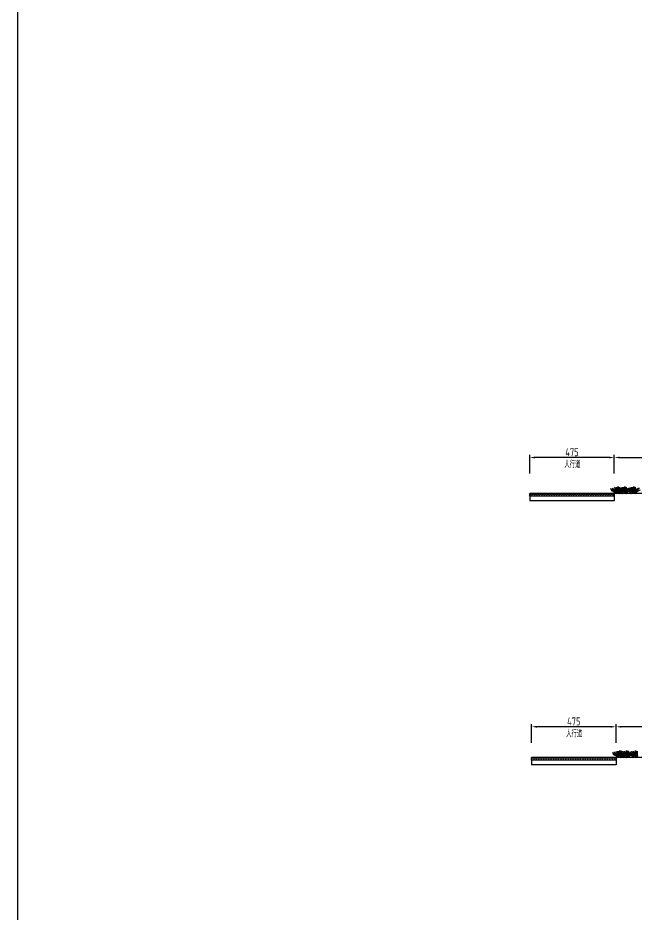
# Model space of a CAD drawing. Header units: millimetres. Extents: x -29538 to 115583, y -232866 to 15404.
# Drawn here: x -3643 to -170, y 5327 to 10366 of the extents above; entities that cross this region are included whole.
import ezdxf
from ezdxf.enums import TextEntityAlignment as Align

# ---------------------------------------------------------------- set-up
doc = ezdxf.new("R2010")
doc.units = ezdxf.units.MM
doc.header["$LTSCALE"] = 10
doc.header["$MEASUREMENT"] = 0
for name, color, linetype in [('3', 3, 'Continuous'), ('填充', 8, 'Continuous'), ('文字', 7, 'Continuous'), ('标注', 4, 'Continuous'), ('轮廓线', 1, 'Continuous')]:
    doc.layers.add(name, color=color, linetype=linetype)
doc.styles.get("Standard").update_dxf_attribs({"font": 'gbenor.shx', "width": 0.75, "bigfont": 'gbcbig.shx'})
doc.dimstyles.new('150', dxfattribs={"dimscale": 15, "dimtxt": 3, "dimasz": 2, "dimexe": 1, "dimexo": 1, "dimgap": 0.5, "dimtad": 1, "dimdec": 1, "dimdsep": 46, "dimtxsty": 'Standard', "dimcen": 0.5, "dimadec": 0, "dimazin": 0, "dimtfac": 1, "dimtdec": 1, "dimtofl": 0, "dimtmove": 2, "dimatfit": 3, "dimfxl": 0, "dimtolj": 1, "dimtzin": 0, "dimarcsym": 0})

# ---------------------------------------------------------------- blocks, each defined once
blk = doc.blocks.new('*D107')
at = {"layer": 'Defpoints', "color": 0}
for p in [(-282.1, 6380.1), (-282.1, 6206.8), (67.9, 6231.8)]:
    blk.add_point(p, dxfattribs=at)
at = {"layer": '标注', "color": 0, "lineweight": -2}
for p, q in [((-282.1, 6290.1), (-282.1, 6395.1)), ((37.9, 6380.1), (-252.1, 6380.1)), ((67.9, 6290.1), (67.9, 6395.1))]:
    blk.add_line(p, q, dxfattribs=at)
at = {"layer": '标注', "color": 0}
for points in [[(-252.1, 6385.1), (-252.1, 6375.1), (-282.1, 6380.1)], [(37.9, 6385.1), (37.9, 6375.1), (67.9, 6380.1)]]:
    blk.add_solid(points, dxfattribs=at)
at = {"layer": '标注', "color": 0, "insert": (-107.1, 6410.1), "char_height": 45, "attachment_point": 5}
blk.add_mtext('\\A1;B', dxfattribs=at)
blk = doc.blocks.new('*D108')
at = {"layer": 'Defpoints', "color": 0}
for p in [(-757.1, 6380.1), (-757.1, 6206.8), (-282.1, 6206.8)]:
    blk.add_point(p, dxfattribs=at)
at = {"layer": '标注', "color": 0, "lineweight": -2}
for p, q in [((-757.1, 6290.1), (-757.1, 6395.1)), ((-312.1, 6380.1), (-727.1, 6380.1)), ((-282.1, 6290.1), (-282.1, 6395.1))]:
    blk.add_line(p, q, dxfattribs=at)
at = {"layer": '标注', "color": 0}
for points in [[(-727.1, 6385.1), (-727.1, 6375.1), (-757.1, 6380.1)], [(-312.1, 6385.1), (-312.1, 6375.1), (-282.1, 6380.1)]]:
    blk.add_solid(points, dxfattribs=at)
at = {"layer": '标注', "color": 0, "insert": (-519.6, 6410.1), "char_height": 45, "attachment_point": 5}
blk.add_mtext('\\A1;475', dxfattribs=at)
blk = doc.blocks.new('*D129')
at = {"layer": 'Defpoints', "color": 0}
for p in [(-767.1, 7894), (-767.1, 7691), (-292.1, 7691)]:
    blk.add_point(p, dxfattribs=at)
at = {"layer": '标注', "color": 0, "lineweight": -2}
for p, q in [((-767.1, 7804), (-767.1, 7909)), ((-322.1, 7894), (-737.1, 7894)), ((-292.1, 7804), (-292.1, 7909))]:
    blk.add_line(p, q, dxfattribs=at)
at = {"layer": '标注', "color": 0}
for points in [[(-737.1, 7899), (-737.1, 7889), (-767.1, 7894)], [(-322.1, 7899), (-322.1, 7889), (-292.1, 7894)]]:
    blk.add_solid(points, dxfattribs=at)
at = {"layer": '标注', "color": 0, "insert": (-529.6, 7924), "char_height": 45, "attachment_point": 5}
blk.add_mtext('\\A1;475', dxfattribs=at)
blk = doc.blocks.new('*D131')
at = {"layer": 'Defpoints', "color": 0}
for p in [(57.9, 7894), (-292.1, 7691), (57.9, 7691)]:
    blk.add_point(p, dxfattribs=at)
at = {"layer": '标注', "color": 0, "lineweight": -2}
for p, q in [((-292.1, 7804), (-292.1, 7909)), ((-262.1, 7894), (27.9, 7894)), ((57.9, 7804), (57.9, 7909))]:
    blk.add_line(p, q, dxfattribs=at)
at = {"layer": '标注', "color": 0}
for points in [[(-262.1, 7899), (-262.1, 7889), (-292.1, 7894)], [(27.9, 7899), (27.9, 7889), (57.9, 7894)]]:
    blk.add_solid(points, dxfattribs=at)
at = {"layer": '标注', "color": 0, "insert": (-117.1, 7924), "char_height": 45, "attachment_point": 5}
blk.add_mtext('\\A1;B', dxfattribs=at)

msp = doc.modelspace()

# ---------------------------------------------------------------- hatches: boundary and pattern name
at = {"layer": '填充'}
h = msp.add_hatch(dxfattribs=at)
h.set_pattern_fill('ANGLE', color=256, scale=50, style=0)
h.set_pattern_definition([(7e-15, (-10, 3041.175), (0, 13.75), [10, -3.75]), (90, (-10, 3041.175), (-13.75, 8e-16), [10, -3.75])])
h.paths.add_polyline_path([(-767.13, 7691.02), (-767.13, 7676.02), (-292.13, 7676.02), (-292.13, 7691.02)])
h = msp.add_hatch(dxfattribs=at)
h.set_pattern_fill('ANGLE', color=256, scale=50, style=0)
h.set_pattern_definition([(7e-15, (0, 1556.967), (0, 13.75), [10, -3.75]), (90, (0, 1556.967), (-13.75, 8e-16), [10, -3.75])])
h.paths.add_polyline_path([(-757.13, 6206.81), (-757.13, 6191.81), (-282.13, 6191.81), (-282.13, 6206.81)])

# ---------------------------------------------------------------- linework, layer by layer
for p, q in [((-292.13, 7676.02), (-767.13, 7676.02)), ((-292.13, 7651.02), (-767.13, 7651.02)), ((-282.13, 6191.81), (-757.13, 6191.81)), ((-282.13, 6166.81), (-757.13, 6166.81))]:
    msp.add_line(p, q)
msp.add_lwpolyline([(-3642.81, 15404.42), (5321.54, 15404.42), (5321.54, -4750.7), (-3642.81, -4750.7)], close=True)
at = {"layer": '3', "color": 9}
for points in [[(-281.08, 7700.23, -0.013375), (-312.43, 7717.76, -0.001492), (-280.69, 7708.01, -0.302407), (-274.79, 7700.76, 0.1063996), (-293.39, 7725.23, -0.2267195), (-273.43, 7706.2, -0.091203), (-270.26, 7730.9, -0.074282), (-269.06, 7703.91)], [(-309.67, 7710.02, -0.0394978), (-297.97, 7704.35, -0.232087), (-286, 7690.19, 0.1911867), (-304.59, 7721.57, -0.2267195), (-284.64, 7702.54, -0.091203), (-281.46, 7727.23, -0.1239074), (-282.95, 7689.4, -0.0624947), (-277.16, 7707.32)], [(-290.51, 7710.02, -0.0394978), (-278.8, 7704.35, -0.232087), (-266.83, 7690.19, 0.1911867), (-285.42, 7721.57, -0.2267195), (-265.47, 7702.54, -0.091203), (-262.3, 7727.23, -0.1239074), (-263.79, 7689.4, -0.0624947), (-257.99, 7707.32)], [(-243.32, 7700.23, -0.013375), (-274.67, 7717.76, -0.001492), (-242.93, 7708.01, -0.302407), (-237.03, 7700.76, 0.1063996), (-255.63, 7725.23, -0.2267195), (-235.67, 7706.2, -0.091203), (-232.5, 7730.9, -0.074282), (-231.3, 7703.91)], [(-271.91, 7710.02, -0.0394978), (-260.21, 7704.35, -0.232087), (-248.24, 7690.19, 0.1911867), (-266.83, 7721.57, -0.2267195), (-246.88, 7702.54, -0.091203), (-243.7, 7727.23, -0.1239074), (-245.2, 7689.4, -0.0624947), (-239.4, 7707.32)], [(-235.1, 7710.85, 0.0394978), (-246.8, 7705.18, 0.232087), (-258.77, 7691.02, -0.1911867), (-240.18, 7722.4, 0.2267195), (-260.13, 7703.37, 0.091203), (-263.31, 7728.07, 0.1239074), (-261.82, 7690.23, 0.0624947), (-267.61, 7708.16)], [(-252.75, 7710.02, -0.0394978), (-241.04, 7704.35, -0.232087), (-229.07, 7690.19, 0.1911867), (-247.67, 7721.57, -0.2267195), (-227.71, 7702.54, -0.091203), (-224.54, 7727.23, -0.1239074), (-226.03, 7689.4, -0.0624947), (-220.23, 7707.32)], [(-197.34, 7710.85, 0.0394978), (-209.04, 7705.18, 0.232087), (-221.01, 7691.02, -0.1911867), (-202.42, 7722.4, 0.2267195), (-222.37, 7703.37, 0.091203), (-225.55, 7728.07, 0.1239074), (-224.06, 7690.23, 0.0624947), (-229.85, 7708.16)], [(-192.81, 7700.23, -0.013375), (-224.16, 7717.76, -0.001492), (-192.41, 7708.01, -0.302407), (-186.52, 7700.76, 0.1063996), (-205.11, 7725.23, -0.2267195), (-185.16, 7706.2, -0.091203), (-181.98, 7730.9, -0.074282), (-180.79, 7703.91)], [(-221.4, 7710.02, -0.0394978), (-209.69, 7704.35, -0.232087), (-197.73, 7690.19, 0.1911867), (-216.32, 7721.57, -0.2267195), (-196.36, 7702.54, -0.091203), (-193.19, 7727.23, -0.1239074), (-194.68, 7689.4, -0.0624947), (-188.89, 7707.32)], [(-202.23, 7710.02, -0.0394978), (-190.53, 7704.35, -0.232087), (-178.56, 7690.19, 0.1911867), (-197.15, 7721.57, -0.2267195), (-177.2, 7702.54, -0.091203), (-174.02, 7727.23, -0.1239074), (-175.51, 7689.4, -0.0624947), (-169.72, 7707.32)], [(-146.82, 7710.85, 0.0394978), (-158.53, 7705.18, 0.232087), (-170.5, 7691.02, -0.1911867), (-151.91, 7722.4, 0.2267195), (-171.86, 7703.37, 0.091203), (-175.03, 7728.07, 0.1239074), (-173.54, 7690.23, 0.0624947), (-179.34, 7708.16)], [(-271.08, 6216.02, -0.013375), (-302.43, 6233.55, -0.001492), (-270.69, 6223.81, -0.302407), (-264.79, 6216.56, 0.1063996), (-283.39, 6241.02, -0.2267195), (-263.43, 6221.99, -0.091203), (-260.26, 6246.69, -0.074282), (-259.06, 6219.7)], [(-299.67, 6225.81, -0.0394978), (-287.97, 6220.14, -0.232087), (-276, 6205.98, 0.1911867), (-294.59, 6237.36, -0.2267195), (-274.64, 6218.33, -0.091203), (-271.46, 6243.02, -0.1239074), (-272.95, 6205.19, -0.0624947), (-267.16, 6223.11)], [(-280.51, 6225.81, -0.0394978), (-268.8, 6220.14, -0.232087), (-256.83, 6205.98, 0.1911867), (-275.42, 6237.36, -0.2267195), (-255.47, 6218.33, -0.091203), (-252.3, 6243.02, -0.1239074), (-253.79, 6205.19, -0.0624947), (-247.99, 6223.11)], [(-233.32, 6216.02, -0.013375), (-264.67, 6233.55, -0.001492), (-232.93, 6223.81, -0.302407), (-227.03, 6216.56, 0.1063996), (-245.63, 6241.02, -0.2267195), (-225.67, 6221.99, -0.091203), (-222.5, 6246.69, -0.074282), (-221.3, 6219.7)], [(-261.91, 6225.81, -0.0394978), (-250.21, 6220.14, -0.232087), (-238.24, 6205.98, 0.1911867), (-256.83, 6237.36, -0.2267195), (-236.88, 6218.33, -0.091203), (-233.7, 6243.02, -0.1239074), (-235.2, 6205.19, -0.0624947), (-229.4, 6223.11)], [(-225.1, 6226.64, 0.0394978), (-236.8, 6220.97, 0.232087), (-248.77, 6206.81, -0.1911867), (-230.18, 6238.19, 0.2267195), (-250.13, 6219.16, 0.091203), (-253.31, 6243.86, 0.1239074), (-251.82, 6206.02, 0.0624947), (-257.61, 6223.95)], [(-242.75, 6225.81, -0.0394978), (-231.04, 6220.14, -0.232087), (-219.07, 6205.98, 0.1911867), (-237.67, 6237.36, -0.2267195), (-217.71, 6218.33, -0.091203), (-214.54, 6243.02, -0.1239074), (-216.03, 6205.19, -0.0624947), (-210.23, 6223.11)], [(-187.34, 6226.64, 0.0394978), (-199.04, 6220.97, 0.232087), (-211.01, 6206.81, -0.1911867), (-192.42, 6238.19, 0.2267195), (-212.37, 6219.16, 0.091203), (-215.55, 6243.86, 0.1239074), (-214.06, 6206.02, 0.0624947), (-219.85, 6223.95)], [(-182.81, 6216.02, -0.013375), (-214.16, 6233.55, -0.001492), (-182.41, 6223.81, -0.302407), (-176.52, 6216.56, 0.1063996), (-195.11, 6241.02, -0.2267195), (-175.16, 6221.99, -0.091203), (-171.98, 6246.69, -0.074282), (-170.79, 6219.7)], [(-211.4, 6225.81, -0.0394978), (-199.69, 6220.14, -0.232087), (-187.73, 6205.98, 0.1911867), (-206.32, 6237.36, -0.2267195), (-186.36, 6218.33, -0.091203), (-183.19, 6243.02, -0.1239074), (-184.68, 6205.19, -0.0624947), (-178.89, 6223.11)], [(-192.23, 6225.81, -0.0394978), (-180.53, 6220.14, -0.232087), (-168.56, 6205.98, 0.1911867), (-187.15, 6237.36, -0.2267195), (-167.2, 6218.33, -0.091203), (-164.02, 6243.02, -0.1239074), (-165.51, 6205.19, -0.0624947), (-159.72, 6223.11)]]:
    msp.add_lwpolyline(points, format="xyb", dxfattribs=at)
at = {"layer": '轮廓线'}
for p, q in [((-767.13, 7691.02), (-767.13, 7651.02)), ((57.87, 7691.02), (-767.13, 7691.02)), ((-292.13, 7691.02), (-292.13, 7651.02)), ((-757.13, 6206.81), (-757.13, 6166.81)), ((67.87, 6206.81), (-757.13, 6206.81)), ((-282.13, 6206.81), (-282.13, 6166.81))]:
    msp.add_line(p, q, dxfattribs=at)

# ---------------------------------------------------------------- texts
at = {"layer": '文字', "width": 0.8}
for p in [(-527.3, 7853.89), (-517.3, 6340.04)]:
    msp.add_text('人行道', height=37.5, dxfattribs=at).set_placement(p, align=Align.MIDDLE_CENTER)

# ---------------------------------------------------------------- dimensions: what is measured, and where the dimension line sits
at = {"layer": '标注'}
for base, p1, p2, picture, middle in [((-767.13, 7893.98), (-292.13, 7691.02), (-767.13, 7691.02), '*D129', (-529.63, 7923.98)), ((-757.13, 6380.13), (-282.13, 6206.81), (-757.13, 6206.81), '*D108', (-519.63, 6410.13))]:
    dim = msp.add_linear_dim(base=base, p1=p1, p2=p2, angle=180, dimstyle='150', dxfattribs=at)
    dim.commit()
    dim.dimension.update_dxf_attribs({"geometry": picture, "text_midpoint": middle})
dim = msp.add_linear_dim(base=(57.87, 7893.98), p1=(-292.13, 7691.02), p2=(57.87, 7691.02), text='B', dimstyle='150', dxfattribs=at)
dim.commit()
dim.dimension.update_dxf_attribs({"geometry": '*D131', "text_midpoint": (-117.13, 7923.98)})
dim = msp.add_linear_dim(base=(-282.13, 6380.13), p1=(67.87, 6231.81), p2=(-282.13, 6206.81), angle=180, text='B', dimstyle='150', dxfattribs=at)
dim.commit()
dim.dimension.update_dxf_attribs({"geometry": '*D107', "text_midpoint": (-107.13, 6410.13)})

doc.saveas('drawing.dxf')
